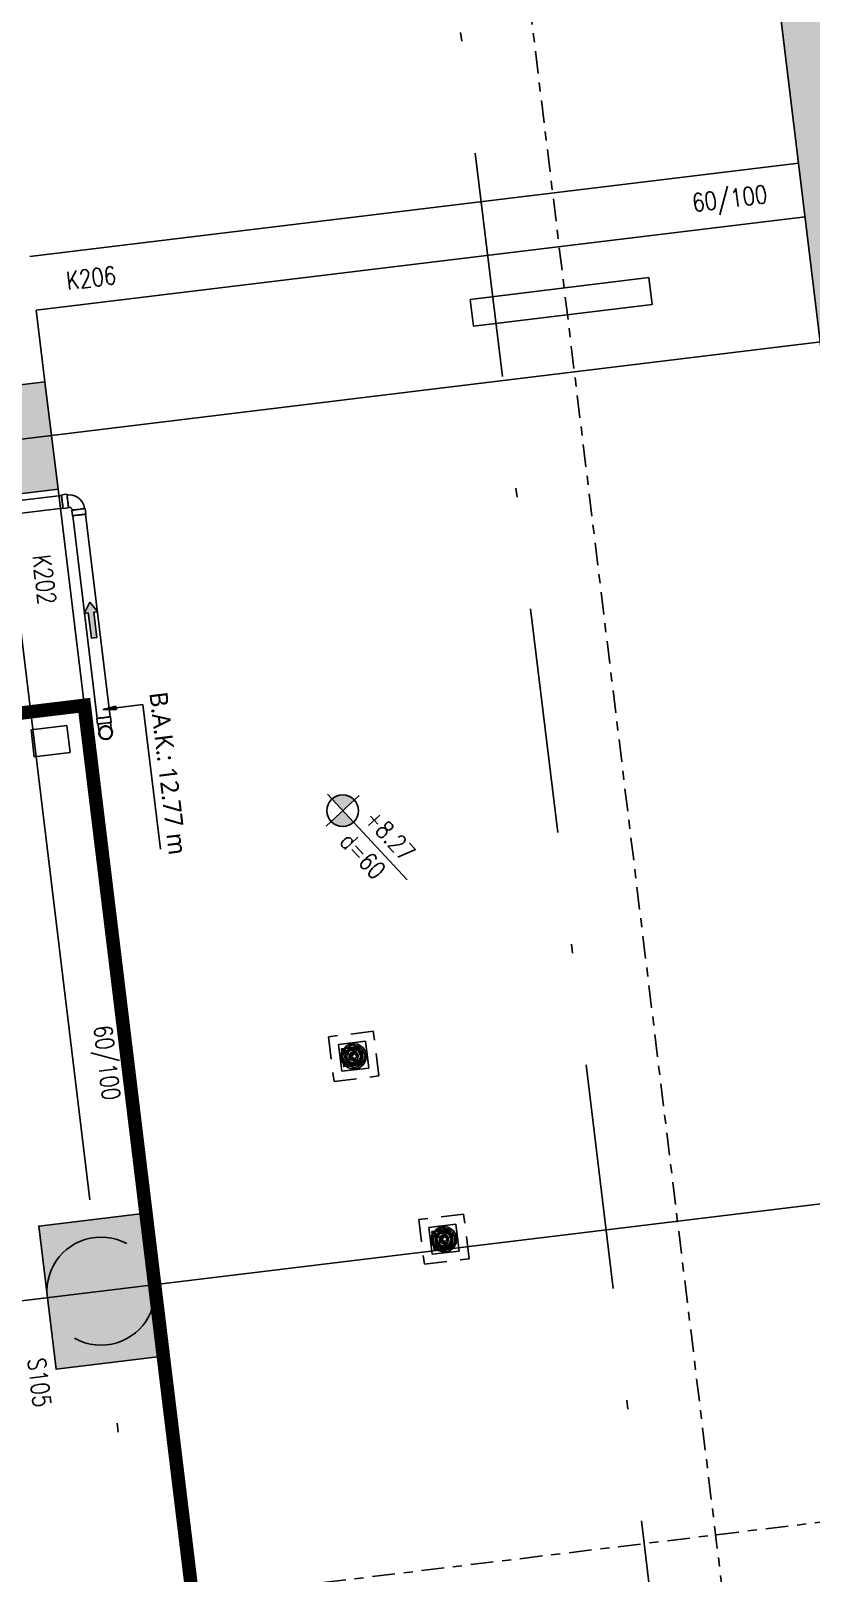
# Model space of a CAD drawing. Header units: millimetres. Extents: x 400382 to 401267, y 4543945 to 4544126.
# Drawn here: x 400470.28 to 400478.95, y 4544055.48 to 4544072.6 of the extents above; entities that cross this region are included whole.
import ezdxf
from ezdxf.enums import TextEntityAlignment as Align

# ---------------------------------------------------------------- set-up
doc = ezdxf.new("R2010")
doc.units = ezdxf.units.MM
for name, pattern in [('ACAD_ISO07W100', [3, 0, -3]), ('AKS', [3, 2.5, -0.25, 0, -0.25]), ('CENTER', [2, 1.25, -0.25, 0.25, -0.25]), ('CIZGI', [0.4, 0.25, -0.15]), ('CONTINU', [0]), ('DASHDOT2', [0.5, 0.25, -0.125, 0, -0.125]), ('HIDDEN', [0.375, 0.25, -0.125])]:
    doc.linetypes.add(name, pattern=pattern)
for name, color, linetype in [('aks prota', 2, 'AKS'), ('kiriş boyutu prota', 6, 'Continuous'), ('kiriş prota', 6, 'Continuous'), ('kolon prota', 1, 'Continuous'), ('kolon tarama prota', 252, 'Continuous'), ('perde prota', 1, 'Continuous'), ('PRT-AL-TUNEL_EKSENI', 14, 'DASHDOT2'), ('PRT-MI-a_fit_drainage', 10, 'Continuous'), ('skesit prota', 7, 'Continuous'), ('st-s_level (kot)', 6, 'Continuous'), ('st-s_levelmark (kot işareti)', 4, 'Continuous'), ('st_s_ölçü', 4, 'Continuous'), ('temel prota', 6, 'Continuous'), ('tkolon prota', 6, 'Continuous')]:
    doc.layers.add(name, color=color, linetype=linetype)
doc.styles.add('OLCU', font='romanstw.shx')
doc.styles.add('Segoe UI Light_1', font='', dxfattribs={"height": 200})
doc.styles.add('TKIRIS', font='romanstw.shx')
doc.styles.add('tkolon', font='romanstw.shx')
doc.styles.get('Segoe UI Light_1').set_extended_font_data('Segoe UI Light')

# ---------------------------------------------------------------- blocks, each defined once
blk = doc.blocks.new('PLAN_KOT')
at = {"layer": 'st-s_levelmark (kot işareti)'}
h = blk.add_hatch(color=256, dxfattribs=at)
h.paths.add_polyline_path([(0, 17.5, 0.414214), (-17.5, 0), (0, 0)])
h.paths.add_polyline_path([(17.5, 0), (0, 0), (0, -17.5, 0.414214)])
for p, q in [((0, 25), (0, -25)), ((105, 0), (-25, 0))]:
    blk.add_line(p, q, dxfattribs=at)
blk.add_circle((0, 0), 17.5, dxfattribs=at)
at = {"layer": 'st-s_level (kot)', "color": 6, "style": 'OLCU', "width": 0.8}
for tag, p in [('KOT', (22.7, 9.8)), ('DÖŞEME_KALINLIĞI', (22.7, -27.6))]:
    blk.add_attdef(tag, p, '', height=20, dxfattribs=at)
blk = doc.blocks.new('YER SUZGECI_20x20')
at = {"color": 2}
blk.add_lwpolyline([(-20, 0), (0, 0), (0, 20), (-20, 20)], close=True, dxfattribs=at)
for points in [[(0, 20), (-20, 0)], [(-20, 20), (0, 0)]]:
    blk.add_lwpolyline(points, dxfattribs=at)
blk.add_circle((-10, 10), 7, dxfattribs=at)
blk = doc.blocks.new('+8.27 mekanik')
at = {"layer": 'kolon tarama prota'}
for points in [[(35123, 169643), (35143, 169793), (35103, 169793)], [(33922, 169643), (34039, 169721), (34039, 169673), (34322, 169673), (34322, 169613), (34039, 169613), (34039, 169565)]]:
    blk.add_hatch(color=256, dxfattribs=at).paths.add_polyline_path(points, flags=0)
for p, q in [((41570, 172846), (41270, 172846)), ((41270, 172846), (41270, 172546)), ((41270, 172546), (41270, 172846)), ((41270, 172846), (41570, 172846)), ((41270, 172846), (41270, 172846)), ((41415, 172835), (41415, 172815)), ((41415, 172815), (41415, 172835)), ((41415, 172835), (41415, 172835)), ((41415, 172815), (41415, 172815)), ((41425, 172815), (41425, 172835)), ((41425, 172835), (41425, 172815)), ((41425, 172835), (41425, 172835)), ((41425, 172815), (41425, 172815)), ((41570, 172546), (41570, 172846)), ((41570, 172846), (41570, 172546)), ((41570, 172846), (41570, 172846)), ((41300, 172701), (41280, 172701)), ((41280, 172701), (41300, 172701)), ((41280, 172701), (41280, 172701)), ((41280, 172691), (41300, 172691)), ((41300, 172691), (41280, 172691)), ((41280, 172691), (41280, 172691)), ((41300, 172701), (41300, 172701)), ((41300, 172691), (41300, 172691)), ((41345, 172701), (41325, 172701)), ((41325, 172701), (41345, 172701)), ((41325, 172701), (41325, 172701)), ((41325, 172691), (41345, 172691)), ((41345, 172691), (41325, 172691)), ((41325, 172691), (41325, 172691)), ((41345, 172701), (41345, 172701)), ((41345, 172691), (41345, 172691)), ((41390, 172701), (41370, 172701)), ((41370, 172701), (41390, 172701)), ((41370, 172701), (41370, 172701)), ((41370, 172691), (41390, 172691)), ((41390, 172691), (41370, 172691)), ((41370, 172691), (41370, 172691)), ((41390, 172701), (41390, 172701)), ((41390, 172691), (41390, 172691)), ((41415, 172790), (41415, 172770)), ((41415, 172770), (41415, 172790)), ((41415, 172790), (41415, 172790)), ((41415, 172770), (41415, 172770)), ((41415, 172745), (41415, 172725)), ((41415, 172725), (41415, 172745)), ((41415, 172745), (41415, 172745)), ((41415, 172725), (41415, 172725)), ((41415, 172666), (41415, 172646)), ((41415, 172646), (41415, 172666)), ((41415, 172666), (41415, 172666)), ((41415, 172646), (41415, 172646)), ((41425, 172770), (41425, 172790)), ((41425, 172790), (41425, 172770)), ((41425, 172790), (41425, 172790)), ((41425, 172770), (41425, 172770)), ((41425, 172725), (41425, 172745)), ((41425, 172745), (41425, 172725)), ((41425, 172745), (41425, 172745)), ((41425, 172725), (41425, 172725)), ((41425, 172646), (41425, 172666)), ((41425, 172666), (41425, 172646)), ((41425, 172666), (41425, 172666)), ((41425, 172646), (41425, 172646)), ((41470, 172701), (41449, 172701)), ((41449, 172701), (41470, 172701)), ((41449, 172701), (41449, 172701)), ((41449, 172691), (41470, 172691)), ((41470, 172691), (41449, 172691)), ((41449, 172691), (41449, 172691)), ((41470, 172701), (41470, 172701)), ((41470, 172691), (41470, 172691)), ((41515, 172701), (41495, 172701)), ((41495, 172701), (41515, 172701)), ((41495, 172701), (41495, 172701)), ((41495, 172691), (41515, 172691)), ((41515, 172691), (41495, 172691)), ((41495, 172691), (41495, 172691)), ((41515, 172701), (41515, 172701)), ((41515, 172691), (41515, 172691)), ((41560, 172701), (41540, 172701)), ((41540, 172701), (41560, 172701)), ((41540, 172701), (41540, 172701)), ((41540, 172691), (41560, 172691)), ((41560, 172691), (41540, 172691)), ((41540, 172691), (41540, 172691)), ((41560, 172701), (41560, 172701)), ((41560, 172691), (41560, 172691)), ((41270, 172546), (41570, 172546)), ((41570, 172546), (41270, 172546)), ((41270, 172546), (41270, 172546)), ((41415, 172621), (41415, 172601)), ((41415, 172601), (41415, 172621)), ((41415, 172621), (41415, 172621)), ((41415, 172601), (41415, 172601)), ((41415, 172576), (41415, 172556)), ((41415, 172556), (41415, 172576)), ((41415, 172576), (41415, 172576)), ((41415, 172556), (41415, 172556)), ((41425, 172601), (41425, 172621)), ((41425, 172621), (41425, 172601)), ((41425, 172621), (41425, 172621)), ((41425, 172601), (41425, 172601)), ((41425, 172556), (41425, 172576)), ((41425, 172576), (41425, 172556)), ((41425, 172576), (41425, 172576)), ((41425, 172556), (41425, 172556)), ((41570, 172546), (41570, 172546)), ((39432, 172095), (39132, 172095)), ((39132, 172095), (39132, 171795)), ((39132, 171795), (39132, 172095)), ((39132, 172095), (39432, 172095)), ((39132, 172095), (39132, 172095)), ((39277, 172085), (39277, 172065)), ((39277, 172065), (39277, 172085)), ((39277, 172085), (39277, 172085)), ((39277, 172065), (39277, 172065)), ((39277, 172040), (39277, 172020)), ((39277, 172020), (39277, 172040)), ((39277, 172040), (39277, 172040)), ((39277, 172020), (39277, 172020)), ((39277, 171995), (39277, 171975)), ((39277, 171975), (39277, 171995)), ((39277, 171995), (39277, 171995)), ((39277, 171975), (39277, 171975)), ((39287, 172065), (39287, 172085)), ((39287, 172085), (39287, 172065)), ((39287, 172085), (39287, 172085)), ((39287, 172065), (39287, 172065)), ((39287, 172020), (39287, 172040)), ((39287, 172040), (39287, 172020)), ((39287, 172040), (39287, 172040)), ((39287, 172020), (39287, 172020)), ((39287, 171975), (39287, 171995)), ((39287, 171995), (39287, 171975)), ((39287, 171995), (39287, 171995)), ((39287, 171975), (39287, 171975)), ((39432, 171795), (39432, 172095)), ((39432, 172095), (39432, 171795)), ((39432, 172095), (39432, 172095)), ((39132, 171795), (39432, 171795)), ((39432, 171795), (39132, 171795)), ((39132, 171795), (39132, 171795)), ((39162, 171950), (39142, 171950)), ((39142, 171950), (39162, 171950)), ((39142, 171950), (39142, 171950)), ((39142, 171940), (39162, 171940)), ((39162, 171940), (39142, 171940)), ((39142, 171940), (39142, 171940)), ((39162, 171950), (39162, 171950)), ((39162, 171940), (39162, 171940)), ((39208, 171950), (39188, 171950)), ((39188, 171950), (39208, 171950)), ((39188, 171950), (39188, 171950)), ((39188, 171940), (39208, 171940)), ((39208, 171940), (39188, 171940)), ((39188, 171940), (39188, 171940)), ((39208, 171950), (39208, 171950)), ((39208, 171940), (39208, 171940)), ((39253, 171950), (39233, 171950)), ((39233, 171950), (39253, 171950)), ((39233, 171950), (39233, 171950)), ((39233, 171940), (39253, 171940)), ((39253, 171940), (39233, 171940)), ((39233, 171940), (39233, 171940)), ((39253, 171950), (39253, 171950)), ((39253, 171940), (39253, 171940)), ((39277, 171915), (39277, 171895)), ((39277, 171895), (39277, 171915)), ((39277, 171915), (39277, 171915)), ((39277, 171895), (39277, 171895)), ((39277, 171870), (39277, 171850)), ((39277, 171850), (39277, 171870)), ((39277, 171870), (39277, 171870)), ((39277, 171850), (39277, 171850)), ((39277, 171825), (39277, 171805)), ((39277, 171805), (39277, 171825)), ((39277, 171825), (39277, 171825)), ((39277, 171805), (39277, 171805)), ((39287, 171895), (39287, 171915)), ((39287, 171915), (39287, 171895)), ((39287, 171915), (39287, 171915)), ((39287, 171895), (39287, 171895)), ((39287, 171850), (39287, 171870)), ((39287, 171870), (39287, 171850)), ((39287, 171870), (39287, 171870)), ((39287, 171850), (39287, 171850)), ((39287, 171805), (39287, 171825)), ((39287, 171825), (39287, 171805)), ((39287, 171825), (39287, 171825)), ((39287, 171805), (39287, 171805)), ((39332, 171950), (39312, 171950)), ((39312, 171950), (39332, 171950)), ((39312, 171950), (39312, 171950)), ((39312, 171940), (39332, 171940)), ((39332, 171940), (39312, 171940)), ((39312, 171940), (39312, 171940)), ((39332, 171950), (39332, 171950)), ((39332, 171940), (39332, 171940)), ((39377, 171950), (39357, 171950)), ((39357, 171950), (39377, 171950)), ((39357, 171950), (39357, 171950)), ((39357, 171940), (39377, 171940)), ((39377, 171940), (39357, 171940)), ((39357, 171940), (39357, 171940)), ((39377, 171950), (39377, 171950)), ((39377, 171940), (39377, 171940)), ((39422, 171950), (39402, 171950)), ((39402, 171950), (39422, 171950)), ((39402, 171950), (39402, 171950)), ((39402, 171940), (39422, 171940)), ((39422, 171940), (39402, 171940)), ((39402, 171940), (39402, 171940)), ((39422, 171950), (39422, 171950)), ((39422, 171940), (39422, 171940)), ((39432, 171795), (39432, 171795)), ((35123, 170092), (36740, 170092)), ((35123, 169643), (35123, 170092)), ((35143, 169793), (35103, 169793)), ((35103, 169793), (35123, 169643)), ((35123, 169643), (35143, 169793)), ((32947, 169718), (32885, 169718)), ((32885, 169567), (32947, 169567)), ((35214, 169715), (32947, 169715)), ((32947, 169571), (35214, 169571)), ((34039, 169721), (33922, 169643)), ((34039, 169721), (33922, 169643)), ((33922, 169643), (34039, 169565)), ((34039, 169565), (33922, 169643)), ((34039, 169673), (34039, 169721)), ((34039, 169673), (34039, 169721)), ((34322, 169673), (34039, 169673)), ((34039, 169673), (34322, 169673)), ((34039, 169565), (34039, 169613)), ((34039, 169613), (34322, 169613)), ((34039, 169613), (34322, 169613)), ((34039, 169613), (34039, 169565)), ((34322, 169613), (34322, 169673)), ((34322, 169613), (34322, 169673)), ((35277, 169718), (35214, 169718)), ((35214, 169567), (35277, 169567)), ((35383, 169718), (35383, 169718)), ((35383, 169567), (35383, 169567)), ((32703, 169536), (32703, 169474)), ((32707, 169474), (32707, 167325)), ((32851, 167325), (32851, 169474)), ((32854, 169474), (32854, 169536))]:
    blk.add_line(p, q, dxfattribs=at)
at = {"layer": 'kolon tarama prota', "flags": 128}
for points in [[(32761, 169661), (32735, 169629), (32718, 169592), (32710, 169552), (32709, 169536)], [(32885, 169712), (32844, 169707), (32806, 169693), (32772, 169671), (32761, 169661)], [(32848, 169536), (32853, 169554), (32859, 169562)], [(32859, 169562), (32875, 169572), (32885, 169573)], [(35277, 169712), (35308, 169712), (35337, 169712), (35360, 169712), (35375, 169712), (35382, 169712), (35383, 169712)], [(35383, 169573), (35378, 169573), (35364, 169573), (35343, 169573), (35315, 169573), (35284, 169573), (35277, 169573)]]:
    blk.add_lwpolyline(points, dxfattribs=at)
at = {"layer": 'kolon tarama prota'}
for centre, radius, start, end in [((41420, 172696), 140, 92.0467, 177.9533), ((41420, 172696), 140, 92.0467, 177.9533), ((41420, 172696), 120, 92.388, 177.612), ((41420, 172696), 120, 92.388, 177.612), ((41420, 172696), 140, 2.0467, 87.9533), ((41420, 172696), 140, 2.0467, 87.9533), ((41420, 172696), 120, 2.388, 87.612), ((41420, 172696), 120, 2.388, 87.612), ((41420, 172696), 140, 182.0467, 267.9533), ((41420, 172696), 140, 182.0467, 267.9533), ((41420, 172696), 120, 182.388, 267.612), ((41420, 172696), 120, 182.388, 267.612), ((41420, 172696), 100, 90, 270), ((41420, 172696), 100, 90, 270), ((41420, 172696), 95, 93.017, 176.983), ((41420, 172696), 95, 93.017, 176.983), ((41420, 172696), 95, 183.017, 266.983), ((41420, 172696), 95, 183.017, 266.983), ((41420, 172696), 90, 90, 270), ((41420, 172696), 90, 90, 270), ((41420, 172696), 75, 93.8226, 176.1774), ((41420, 172696), 75, 93.8226, 176.1774), ((41420, 172696), 75, 183.8226, 266.1774), ((41420, 172696), 75, 183.8226, 266.1774), ((41420, 172696), 50, 90, 270), ((41420, 172696), 50, 90, 270), ((41420, 172696), 50, 95.7392, 174.2608), ((41420, 172696), 50, 95.7392, 174.2608), ((41420, 172696), 50, 185.7392, 264.2608), ((41420, 172696), 50, 185.7392, 264.2608), ((41420, 172696), 30, 99.5941, 170.4059), ((41420, 172696), 30, 99.5941, 170.4059), ((41420, 172696), 30, 189.5941, 260.4059), ((41420, 172696), 30, 189.5941, 260.4059), ((41420, 172696), 100, 270, 90), ((41420, 172696), 100, 270, 90), ((41420, 172696), 90, 270, 90), ((41420, 172696), 90, 270, 90), ((41420, 172696), 50, 270, 90), ((41420, 172696), 50, 270, 90), ((41420, 172696), 95, 3.017, 86.983), ((41420, 172696), 95, 3.017, 86.983), ((41420, 172696), 75, 3.8226, 86.1774), ((41420, 172696), 75, 3.8226, 86.1774), ((41420, 172696), 50, 5.7392, 84.2608), ((41420, 172696), 50, 5.7392, 84.2608), ((41420, 172696), 30, 9.5941, 80.4059), ((41420, 172696), 30, 9.5941, 80.4059), ((41420, 172696), 50, 275.7392, 354.2608), ((41420, 172696), 30, 279.5941, 350.4059), ((41420, 172696), 95, 273.017, 356.983), ((41420, 172696), 75, 273.8226, 356.1774), ((41420, 172696), 140, 272.0467, 357.9533), ((41420, 172696), 120, 272.388, 357.612), ((41420, 172696), 30, 279.5941, 350.4059), ((41420, 172696), 50, 275.7392, 354.2608), ((41420, 172696), 75, 273.8226, 356.1774), ((41420, 172696), 95, 273.017, 356.983), ((41420, 172696), 120, 272.388, 357.612), ((41420, 172696), 140, 272.0467, 357.9533), ((39282, 171945), 140, 92.0467, 177.9533), ((39282, 171945), 140, 92.0467, 177.9533), ((39282, 171945), 120, 92.388, 177.612), ((39282, 171945), 120, 92.388, 177.612), ((39282, 171945), 100, 90, 270), ((39282, 171945), 100, 90, 270), ((39282, 171945), 95, 93.017, 176.983), ((39282, 171945), 95, 93.017, 176.983), ((39282, 171945), 90, 90, 270), ((39282, 171945), 90, 90, 270), ((39282, 171945), 75, 93.8226, 176.1774), ((39282, 171945), 75, 93.8226, 176.1774), ((39282, 171945), 50, 90, 270), ((39282, 171945), 50, 90, 270), ((39282, 171945), 50, 95.7392, 174.2608), ((39282, 171945), 50, 95.7392, 174.2608), ((39282, 171945), 30, 99.5941, 170.4059), ((39282, 171945), 30, 99.5941, 170.4059), ((39282, 171945), 100, 270, 90), ((39282, 171945), 100, 270, 90), ((39282, 171945), 90, 270, 90), ((39282, 171945), 90, 270, 90), ((39282, 171945), 50, 270, 90), ((39282, 171945), 50, 270, 90), ((39282, 171945), 140, 2.0467, 87.9533), ((39282, 171945), 140, 2.0467, 87.9533), ((39282, 171945), 120, 2.388, 87.612), ((39282, 171945), 120, 2.388, 87.612), ((39282, 171945), 95, 3.017, 86.983), ((39282, 171945), 95, 3.017, 86.983), ((39282, 171945), 75, 3.8226, 86.1774), ((39282, 171945), 75, 3.8226, 86.1774), ((39282, 171945), 50, 5.7392, 84.2608), ((39282, 171945), 50, 5.7392, 84.2608), ((39282, 171945), 30, 9.5941, 80.4059), ((39282, 171945), 30, 9.5941, 80.4059), ((39282, 171945), 140, 182.0467, 267.9533), ((39282, 171945), 140, 182.0467, 267.9533), ((39282, 171945), 120, 182.388, 267.612), ((39282, 171945), 120, 182.388, 267.612), ((39282, 171945), 95, 183.017, 266.983), ((39282, 171945), 95, 183.017, 266.983), ((39282, 171945), 75, 183.8226, 266.1774), ((39282, 171945), 75, 183.8226, 266.1774), ((39282, 171945), 50, 185.7392, 264.2608), ((39282, 171945), 50, 185.7392, 264.2608), ((39282, 171945), 30, 189.5941, 260.4059), ((39282, 171945), 30, 189.5941, 260.4059), ((39282, 171945), 50, 275.7392, 354.2608), ((39282, 171945), 30, 279.5941, 350.4059), ((39282, 171945), 95, 273.017, 356.983), ((39282, 171945), 75, 273.8226, 356.1774), ((39282, 171945), 140, 272.0467, 357.9533), ((39282, 171945), 120, 272.388, 357.612), ((39282, 171945), 30, 279.5941, 350.4059), ((39282, 171945), 50, 275.7392, 354.2608), ((39282, 171945), 75, 273.8226, 356.1774), ((39282, 171945), 95, 273.017, 356.983), ((39282, 171945), 120, 272.388, 357.612), ((39282, 171945), 140, 272.0467, 357.9533), ((35383, 169643), 75.5, 359.9989, 179.9989), ((35383, 169643), 75.5, 359.9989, 179.9989), ((35383, 169643), 75.5, 179.9989, 359.9989), ((35383, 169643), 75.5, 179.9989, 359.9989), ((35383, 169643), 72, 0, 180), ((35383, 169643), 72, 180, 0), ((35383, 169643), 69.6, 359.9989, 179.9989), ((35383, 169643), 69.6, 179.9989, 359.9989)]:
    blk.add_arc(centre, radius, start, end, dxfattribs=at)
for centre, major_axis, ratio, start_param, end_param in [((32885, 169643), (0, 75.5), 0.01, 0.010005, 3.151598), ((32885, 169643), (0, 69.6), 0.01, 0.010005, 3.151598), ((32885, 169643), (0, 75.5), 0.01, 3.151598, 6.29319), ((32885, 169643), (0, 69.6), 0.01, 3.151598, 6.29319), ((32947, 169643), (0, 75.5), 0.01, 0.010005, 3.151598), ((32947, 169643), (0, 75.5), 0.01, 3.151598, 6.29319), ((32947, 169643), (0, 72), 0.01, 4.712389, 6.283185), ((32947, 169643), (0, 72), 0.01, 0, 1.570796), ((32947, 169643), (0, 72), 0.01, 3.141593, 4.712389), ((32947, 169643), (0, 72), 0.01, 1.570796, 3.141593), ((35214, 169643), (0, 75.5), 0.01, 4.712389, 7.853982), ((35214, 169643), (0, 72), 0.01, 0, 1.570796), ((35214, 169643), (0, 72), 0.01, 1.570796, 3.141593), ((35214, 169643), (0, 75.5), 0.01, 1.570796, 4.712389), ((35214, 169643), (0, 72), 0.01, 4.712389, 6.283185), ((35214, 169643), (0, 72), 0.01, 3.141593, 4.712389), ((35277, 169643), (0, 75.5), 0.01, 4.712389, 7.853982), ((35277, 169643), (0, 69.6), 0.01, 4.712389, 7.853982), ((35277, 169643), (0, 69.6), 0.01, 1.570796, 4.712389), ((35277, 169643), (0, 75.5), 0.01, 1.570796, 4.712389), ((32779, 169536), (75.5, 0), 0.010005, 6.273186, 9.414779), ((32779, 169536), (-75.5, 0), 0.010005, 6.273186, 9.414779), ((32779, 169474), (75.5, 0), 0.010005, 6.273186, 9.414779), ((32779, 169474), (75.5, 0), 0.010005, 3.131593, 6.273186), ((32779, 169474), (-72, 0), 0.010005, 4.712389, 6.283185), ((32779, 169474), (-72, 0), 0.010005, 0, 1.570796), ((32779, 169536), (69.6, 0), 0.010005, 6.273186, 9.414779), ((32779, 169536), (-69.6, 0), 0.010005, 6.273186, 9.414779), ((32779, 169474), (72, 0), 0.010005, 0, 1.570796), ((32779, 169474), (72, 0), 0.010005, 4.712389, 6.283185)]:
    blk.add_ellipse(centre, major_axis=major_axis, ratio=ratio, start_param=start_param, end_param=end_param, dxfattribs=at)
at = {"layer": 'kolon tarama prota', "style": 'Segoe UI Light_1'}
blk.add_text('B.A.K.: 12.77 m', height=200, dxfattribs=at).set_placement((35003, 170178))

msp = doc.modelspace()

# ---------------------------------------------------------------- hatches: boundary and pattern name
at = {"layer": 'kolon tarama prota'}
h = msp.add_hatch(color=256, dxfattribs=at)
h.dxf.hatch_style = 1
h.paths.add_polyline_path([(400490.22528, 4543992.06815), (400477.13156, 4544099.89028), (400434.74303, 4544094.74269), (400434.92386, 4544093.25363), (400436.98868, 4544076.26376), (400429.44324, 4544069.24289), (400439.09693, 4544058.863), (400441.05928, 4544042.7301), (400490.53293, 4543989.53481)])
h.paths.add_polyline_path([(400442.73453, 4544043.86557), (400440.83383, 4544059.49168), (400431.84417, 4544069.15758), (400438.87121, 4544075.693), (400436.77095, 4544092.97426), (400475.58579, 4544097.68787), (400488.0372, 4543995.15502)], flags=16)
h.paths.add_polyline_path([(400459.89037, 4544037.23957), (400460.80569, 4544038.09085), (400459.37553, 4544039.62859), (400458.46021, 4544038.77731), (400457.45963, 4544039.85315), (400463.17124, 4544045.16517), (400466.0375, 4544042.08329), (400465.12218, 4544041.23201), (400466.55234, 4544039.69427), (400467.4673, 4544040.54594), (400473.97519, 4544033.5485), (400473.06008, 4544032.69669), (400474.24186, 4544031.42601), (400469.44572, 4544026.96542), (400467.88494, 4544028.64361), (400468.80026, 4544029.49489), (400467.3701, 4544031.03263), (400466.45478, 4544030.18135)], flags=0)
h.paths.add_polyline_path([(400460.31435, 4544037.2242), (400461.22967, 4544038.07548), (400459.3909, 4544040.05258), (400458.47558, 4544039.20129), (400457.88362, 4544039.83778), (400463.15587, 4544044.74118), (400465.61352, 4544042.09866), (400464.6982, 4544041.24738), (400466.53697, 4544039.27028), (400467.45229, 4544040.12157), (400473.55156, 4544033.56348), (400472.6361, 4544032.71206), (400473.81788, 4544031.44138), (400469.46109, 4544027.3894), (400468.30892, 4544028.62824), (400469.22424, 4544029.47952), (400467.38547, 4544031.45662), (400466.47015, 4544030.60533)], flags=0)
h.paths.add_polyline_path([(400473.93535, 4544079.75714), (400473.89918, 4544080.05494), (400475.8846, 4544080.29605), (400475.92076, 4544079.99824)], flags=0)
h = msp.add_hatch(color=256, dxfattribs=at)
h.dxf.hatch_style = 1
h.paths.add_polyline_path([(400470.44206, 4544068.70641), (400470.58673, 4544067.51517), (400469.39548, 4544067.3705), (400469.25081, 4544068.56175)])
h = msp.add_hatch(color=256, dxfattribs=at)
h.dxf.hatch_style = 1
h.paths.add_polyline_path([(400471.5632, 4544059.47424), (400471.75609, 4544057.88591), (400470.56484, 4544057.74125), (400470.37195, 4544059.32958)])

# ---------------------------------------------------------------- linework, layer by layer
at = {"layer": 'aks prota', "ltscale": 10}
for p, q in [((400478.19815, 4543999.86073), (400465.80236, 4544101.93564)), ((400436.46455, 4544063.97584), (400482.82396, 4544069.60564)), ((400437.60972, 4544054.54574), (400483.96914, 4544060.17554))]:
    msp.add_line(p, q, dxfattribs=at)
at = {"layer": 'kiriş prota'}
for p, q in [((400470.27329, 4544070.0962), (400478.81057, 4544071.13296)), ((400470.34562, 4544069.50058), (400478.8829, 4544070.53733)), ((400470.34562, 4544069.50058), (400470.44206, 4544068.70641))]:
    msp.add_line(p, q, dxfattribs=at)
msp.add_lwpolyline([(400470.58673, 4544067.51517), (400471.5632, 4544059.47424)], dxfattribs=at)
at = {"layer": 'kiriş prota', "color": 3, "linetype": 'ACAD_ISO07W100', "ltscale": 5}
msp.add_lwpolyline([(400464.08861, 4544063.78836), (400470.34266, 4544064.54784), (400470.9927, 4544059.19504)], dxfattribs=at)
at = {"layer": 'kolon prota', "color": 1}
for points in [[(400470.44206, 4544068.70641), (400470.58673, 4544067.51517), (400469.39548, 4544067.3705), (400469.25081, 4544068.56175)], [(400471.5632, 4544059.47424), (400471.75609, 4544057.88591), (400470.56484, 4544057.74125), (400470.37195, 4544059.32958)]]:
    msp.add_lwpolyline(points, close=True, dxfattribs=at)
at = {"layer": 'kolon prota', "color": 5, "linetype": 'HIDDEN', "ltscale": 5}
msp.add_circle((400471.06402, 4544058.60774), 0.6, dxfattribs=at)
at = {"layer": 'perde prota'}
msp.add_lwpolyline([(400440.83383, 4544059.49168), (400442.73453, 4544043.86557), (400488.0372, 4543995.15502), (400475.58579, 4544097.68787), (400436.77095, 4544092.97426), (400438.87121, 4544075.693), (400431.84417, 4544069.15758), (400440.83383, 4544059.49168)], dxfattribs=at)
at = {"layer": 'PRT-AL-TUNEL_EKSENI', "ltscale": 10}
msp.add_line((400484.74443, 4543992.82201), (400471.41115, 4544102.61677), dxfattribs=at)
at = {"layer": 'PRT-MI-a_fit_drainage', "color": 2, "linetype": 'CIZGI'}
for points in [[(400474.14848, 4544060.99701), (400474.08821, 4544061.49336), (400473.59185, 4544061.43308), (400473.65213, 4544060.93673)], [(400475.15165, 4544058.96594), (400475.09137, 4544059.46229), (400474.59502, 4544059.40201), (400474.6553, 4544058.90566)]]:
    msp.add_lwpolyline(points, close=True, dxfattribs=at)
at = {"layer": 'skesit prota', "linetype": 'CENTER', "ltscale": 0.2}
for points in [[(400471.97693, 4544104.59036), (400486.28628, 4543986.75803)], [(400490.16117, 4544057.39099), (400425.27317, 4544049.51111)]]:
    msp.add_lwpolyline(points, dxfattribs=at)
at = {"layer": 'st_s_ölçü', "color": 3, "linetype": 'CIZGI', "lineweight": 30, "ltscale": 50, "const_width": 0.15}
msp.add_lwpolyline([(400482.52011, 4544040.58627), (400476.55335, 4544047.00188), (400474.31991, 4544046.72799), (400473.88761, 4544050.2877), (400473.88784, 4544050.28749), (400473.75504, 4544051.37944), (400472.56379, 4544051.23477), (400470.87846, 4544065.11282), (400464.02879, 4544064.281), (400463.73705, 4544066.68335), (400462.5458, 4544066.53869), (400463.07098, 4544062.21404), (400457.4126, 4544061.52687), (400456.21251, 4544071.40879), (400461.87092, 4544072.09594), (400461.25438, 4544077.16047), (400448.74778, 4544075.64169), (400446.49947, 4544094.15568)], dxfattribs=at)
at = {"layer": 'temel prota', "color": 5}
for points in [[(400477.14984, 4544069.86249), (400477.18601, 4544069.56468), (400475.2006, 4544069.32357), (400475.16443, 4544069.62138)], [(400470.2871, 4544064.83953), (400470.68418, 4544064.88775), (400470.72034, 4544064.58994), (400470.32326, 4544064.54172)]]:
    msp.add_lwpolyline(points, close=True, dxfattribs=at)

# ---------------------------------------------------------------- block references
at = {"layer": 'kolon tarama prota', "xscale": 0.001, "yscale": 0.001, "zscale": 0.001, "rotation": 276.9239939589975}
msp.add_blockref('+8.27 mekanik', (400298.44376, 4544079.48283), dxfattribs=at)
at = {"layer": 'PRT-MI-a_fit_drainage', "color": 2, "xscale": 0.01, "yscale": 0.01, "zscale": 0.01, "rotation": 96.92399395900118}
for p in [(400473.93509, 4544061.32366), (400474.93825, 4544059.29259)]:
    msp.add_blockref('YER SUZGECI_20x20', p, dxfattribs=at)
at = {"layer": 'st-s_level (kot)', "linetype": 'CONTINU', "ltscale": 0.1, "xscale": 0.01, "yscale": 0.01, "zscale": 0.01, "rotation": 312.9239939589943}
msp.add_blockref('PLAN_KOT', (400473.7481, 4544063.94311), dxfattribs=at).add_auto_attribs({'KOT': '+8.27', 'DÖŞEME_KALINLIĞI': 'd=60'})

# ---------------------------------------------------------------- texts
at = {"layer": 'kiriş boyutu prota', "ltscale": 0.05, "style": 'TKIRIS', "width": 0.8}
for rotation, p in [(6.923994, (400478.46096, 4544070.7925)), (276.923994, (400471.18275, 4544060.73006))]:
    msp.add_text('60/100', height=0.2, rotation=rotation, dxfattribs=at).set_placement(p, align=Align.MIDDLE_RIGHT)
at = {"layer": 'kiriş prota', "ltscale": 0.05, "style": 'TKIRIS', "width": 0.8}
for s, rotation, p in [('K206', 6.923994, (400470.67906, 4544069.82568)), ('K202', 276.923994, (400470.40242, 4544066.78636))]:
    msp.add_text(s, height=0.2, rotation=rotation, dxfattribs=at).set_placement(p, align=Align.MIDDLE_LEFT)
at = {"layer": 'tkolon prota', "style": 'tkolon', "width": 0.8}
msp.add_text('S105', height=0.2, rotation=276.923994, dxfattribs=at).set_placement((400470.24796, 4544057.85343))

doc.saveas('drawing.dxf')
